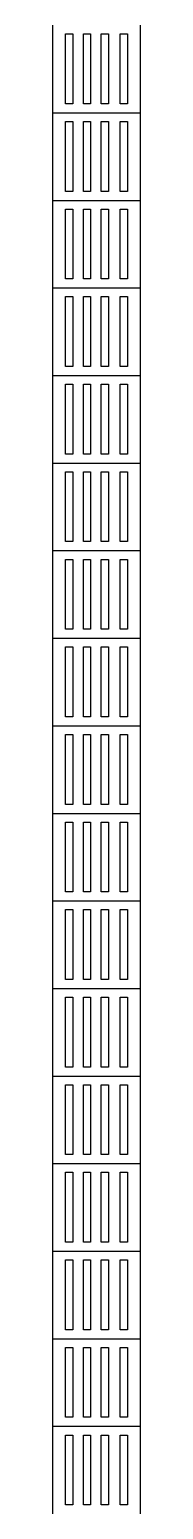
# Model space of a CAD drawing. Header units: metres. Extents: x 341 to 459, y 1341 to 1425.
# Drawn here: x 432.959 to 433.209, y 1412.775 to 1417 of the extents above; entities that cross this region are included whole.
import ezdxf

# ---------------------------------------------------------------- set-up
doc = ezdxf.new("R2010")
doc.units = ezdxf.units.M
doc.layers.add('Itens de detalhe', color=7, linetype='Continuous')
doc.layers.add('Notas de texto-1', color=7, linetype='Continuous')

# ---------------------------------------------------------------- blocks, each defined once
blk = doc.blocks.new('piso tatil')
at = {"layer": 'Itens de detalhe', "color": 252, "true_color": 0x939598}
for p, q in [((-78.855, 67.3781), (-78.855, 67.1281)), ((-78.855, 67.3781), (-78.855, 67.1281)), ((-78.8181, 67.1538), (-78.8181, 67.3533)), ((-78.8181, 67.3533), (-78.7976, 67.3533)), ((-78.7976, 67.3533), (-78.7976, 67.1538)), ((-78.7674, 67.1538), (-78.7674, 67.3533)), ((-78.7674, 67.3533), (-78.7469, 67.3533)), ((-78.7469, 67.3533), (-78.7469, 67.1538)), ((-78.7167, 67.1538), (-78.7167, 67.3533)), ((-78.7167, 67.3533), (-78.6962, 67.3533)), ((-78.6962, 67.3533), (-78.6962, 67.1538)), ((-78.6624, 67.1538), (-78.6624, 67.3533)), ((-78.6624, 67.3533), (-78.642, 67.3533)), ((-78.642, 67.3533), (-78.642, 67.1538)), ((-78.605, 67.1281), (-78.605, 67.3781)), ((-78.605, 67.1281), (-78.605, 67.3781)), ((-78.7976, 67.1538), (-78.8181, 67.1538)), ((-78.7469, 67.1538), (-78.7674, 67.1538)), ((-78.6962, 67.1538), (-78.7167, 67.1538)), ((-78.642, 67.1538), (-78.6624, 67.1538)), ((-78.855, 67.1281), (-78.855, 66.8781)), ((-78.855, 67.1281), (-78.855, 66.8781)), ((-78.855, 67.1281), (-78.605, 67.1281)), ((-78.855, 67.1281), (-78.605, 67.1281)), ((-78.8181, 66.9038), (-78.8181, 67.1033)), ((-78.8181, 67.1033), (-78.7976, 67.1033)), ((-78.7976, 67.1033), (-78.7976, 66.9038)), ((-78.7674, 66.9038), (-78.7674, 67.1033)), ((-78.7674, 67.1033), (-78.7469, 67.1033)), ((-78.7469, 67.1033), (-78.7469, 66.9038)), ((-78.7167, 66.9038), (-78.7167, 67.1033)), ((-78.7167, 67.1033), (-78.6962, 67.1033)), ((-78.6962, 67.1033), (-78.6962, 66.9038)), ((-78.6624, 66.9038), (-78.6624, 67.1033)), ((-78.6624, 67.1033), (-78.642, 67.1033)), ((-78.642, 67.1033), (-78.642, 66.9038)), ((-78.605, 66.8781), (-78.605, 67.1281)), ((-78.605, 66.8781), (-78.605, 67.1281)), ((-78.855, 66.8781), (-78.855, 66.6281)), ((-78.855, 66.8781), (-78.855, 66.6281)), ((-78.855, 66.8781), (-78.605, 66.8781)), ((-78.855, 66.8781), (-78.605, 66.8781)), ((-78.7976, 66.9038), (-78.8181, 66.9038)), ((-78.7469, 66.9038), (-78.7674, 66.9038)), ((-78.6962, 66.9038), (-78.7167, 66.9038)), ((-78.642, 66.9038), (-78.6624, 66.9038)), ((-78.605, 66.6281), (-78.605, 66.8781)), ((-78.605, 66.6281), (-78.605, 66.8781)), ((-78.8181, 66.6538), (-78.8181, 66.8533)), ((-78.8181, 66.8533), (-78.7976, 66.8533)), ((-78.7976, 66.8533), (-78.7976, 66.6538)), ((-78.7674, 66.6538), (-78.7674, 66.8533)), ((-78.7674, 66.8533), (-78.7469, 66.8533)), ((-78.7469, 66.8533), (-78.7469, 66.6538)), ((-78.7167, 66.6538), (-78.7167, 66.8533)), ((-78.7167, 66.8533), (-78.6962, 66.8533)), ((-78.6962, 66.8533), (-78.6962, 66.6538)), ((-78.6624, 66.6538), (-78.6624, 66.8533)), ((-78.6624, 66.8533), (-78.642, 66.8533)), ((-78.642, 66.8533), (-78.642, 66.6538)), ((-78.855, 66.6281), (-78.855, 66.3781)), ((-78.855, 66.6281), (-78.855, 66.3781)), ((-78.855, 66.6281), (-78.605, 66.6281)), ((-78.855, 66.6281), (-78.605, 66.6281)), ((-78.7976, 66.6538), (-78.8181, 66.6538)), ((-78.7469, 66.6538), (-78.7674, 66.6538)), ((-78.6962, 66.6538), (-78.7167, 66.6538)), ((-78.642, 66.6538), (-78.6624, 66.6538)), ((-78.605, 66.3781), (-78.605, 66.6281)), ((-78.605, 66.3781), (-78.605, 66.6281)), ((-78.8181, 66.4038), (-78.8181, 66.6033)), ((-78.8181, 66.6033), (-78.7976, 66.6033)), ((-78.7976, 66.6033), (-78.7976, 66.4038)), ((-78.7674, 66.4038), (-78.7674, 66.6033)), ((-78.7674, 66.6033), (-78.7469, 66.6033)), ((-78.7469, 66.6033), (-78.7469, 66.4038)), ((-78.7167, 66.4038), (-78.7167, 66.6033)), ((-78.7167, 66.6033), (-78.6962, 66.6033)), ((-78.6962, 66.6033), (-78.6962, 66.4038)), ((-78.6624, 66.4038), (-78.6624, 66.6033)), ((-78.6624, 66.6033), (-78.642, 66.6033)), ((-78.642, 66.6033), (-78.642, 66.4038)), ((-78.855, 66.3781), (-78.855, 66.1281)), ((-78.855, 66.3781), (-78.855, 66.1281)), ((-78.855, 66.3781), (-78.605, 66.3781)), ((-78.855, 66.3781), (-78.605, 66.3781)), ((-78.7976, 66.4038), (-78.8181, 66.4038)), ((-78.7469, 66.4038), (-78.7674, 66.4038)), ((-78.6962, 66.4038), (-78.7167, 66.4038)), ((-78.642, 66.4038), (-78.6624, 66.4038)), ((-78.605, 66.1281), (-78.605, 66.3781)), ((-78.605, 66.1281), (-78.605, 66.3781)), ((-78.8181, 66.1538), (-78.8181, 66.3533)), ((-78.8181, 66.3533), (-78.7976, 66.3533)), ((-78.7976, 66.3533), (-78.7976, 66.1538)), ((-78.7674, 66.1538), (-78.7674, 66.3533)), ((-78.7674, 66.3533), (-78.7469, 66.3533)), ((-78.7469, 66.3533), (-78.7469, 66.1538)), ((-78.7167, 66.1538), (-78.7167, 66.3533)), ((-78.7167, 66.3533), (-78.6962, 66.3533)), ((-78.6962, 66.3533), (-78.6962, 66.1538)), ((-78.6624, 66.1538), (-78.6624, 66.3533)), ((-78.6624, 66.3533), (-78.642, 66.3533)), ((-78.642, 66.3533), (-78.642, 66.1538)), ((-78.855, 66.1281), (-78.855, 65.8781)), ((-78.855, 66.1281), (-78.855, 65.8781)), ((-78.855, 66.1281), (-78.605, 66.1281)), ((-78.855, 66.1281), (-78.605, 66.1281)), ((-78.7976, 66.1538), (-78.8181, 66.1538)), ((-78.7469, 66.1538), (-78.7674, 66.1538)), ((-78.6962, 66.1538), (-78.7167, 66.1538)), ((-78.642, 66.1538), (-78.6624, 66.1538)), ((-78.605, 65.8781), (-78.605, 66.1281)), ((-78.605, 65.8781), (-78.605, 66.1281)), ((-78.8181, 65.9038), (-78.8181, 66.1033)), ((-78.8181, 66.1033), (-78.7976, 66.1033)), ((-78.7976, 66.1033), (-78.7976, 65.9038)), ((-78.7674, 65.9038), (-78.7674, 66.1033)), ((-78.7674, 66.1033), (-78.7469, 66.1033)), ((-78.7469, 66.1033), (-78.7469, 65.9038)), ((-78.7167, 65.9038), (-78.7167, 66.1033)), ((-78.7167, 66.1033), (-78.6962, 66.1033)), ((-78.6962, 66.1033), (-78.6962, 65.9038)), ((-78.6624, 65.9038), (-78.6624, 66.1033)), ((-78.6624, 66.1033), (-78.642, 66.1033)), ((-78.642, 66.1033), (-78.642, 65.9038)), ((-78.855, 65.8781), (-78.855, 65.6281)), ((-78.855, 65.8781), (-78.855, 65.6281)), ((-78.855, 65.8781), (-78.605, 65.8781)), ((-78.855, 65.8781), (-78.605, 65.8781)), ((-78.7976, 65.9038), (-78.8181, 65.9038)), ((-78.7469, 65.9038), (-78.7674, 65.9038)), ((-78.6962, 65.9038), (-78.7167, 65.9038)), ((-78.642, 65.9038), (-78.6624, 65.9038)), ((-78.605, 65.6281), (-78.605, 65.8781)), ((-78.605, 65.6281), (-78.605, 65.8781)), ((-78.8181, 65.6538), (-78.8181, 65.8533)), ((-78.8181, 65.8533), (-78.7976, 65.8533)), ((-78.7976, 65.8533), (-78.7976, 65.6538)), ((-78.7674, 65.6538), (-78.7674, 65.8533)), ((-78.7674, 65.8533), (-78.7469, 65.8533)), ((-78.7469, 65.8533), (-78.7469, 65.6538)), ((-78.7167, 65.6538), (-78.7167, 65.8533)), ((-78.7167, 65.8533), (-78.6962, 65.8533)), ((-78.6962, 65.8533), (-78.6962, 65.6538)), ((-78.6624, 65.6538), (-78.6624, 65.8533)), ((-78.6624, 65.8533), (-78.642, 65.8533)), ((-78.642, 65.8533), (-78.642, 65.6538)), ((-78.7976, 65.6538), (-78.8181, 65.6538)), ((-78.7469, 65.6538), (-78.7674, 65.6538)), ((-78.6962, 65.6538), (-78.7167, 65.6538)), ((-78.642, 65.6538), (-78.6624, 65.6538)), ((-78.855, 65.6281), (-78.855, 65.3781)), ((-78.855, 65.6281), (-78.855, 65.3781)), ((-78.855, 65.6281), (-78.605, 65.6281)), ((-78.855, 65.6281), (-78.605, 65.6281)), ((-78.605, 65.3781), (-78.605, 65.6281)), ((-78.605, 65.3781), (-78.605, 65.6281)), ((-78.8181, 65.4038), (-78.8181, 65.6033)), ((-78.8181, 65.6033), (-78.7976, 65.6033)), ((-78.7976, 65.6033), (-78.7976, 65.4038)), ((-78.7674, 65.4038), (-78.7674, 65.6033)), ((-78.7674, 65.6033), (-78.7469, 65.6033)), ((-78.7469, 65.6033), (-78.7469, 65.4038)), ((-78.7167, 65.4038), (-78.7167, 65.6033)), ((-78.7167, 65.6033), (-78.6962, 65.6033)), ((-78.6962, 65.6033), (-78.6962, 65.4038)), ((-78.6624, 65.4038), (-78.6624, 65.6033)), ((-78.6624, 65.6033), (-78.642, 65.6033)), ((-78.642, 65.6033), (-78.642, 65.4038)), ((-78.7976, 65.4038), (-78.8181, 65.4038)), ((-78.7469, 65.4038), (-78.7674, 65.4038)), ((-78.6962, 65.4038), (-78.7167, 65.4038)), ((-78.642, 65.4038), (-78.6624, 65.4038)), ((-78.855, 65.3781), (-78.855, 65.1281)), ((-78.855, 65.3781), (-78.855, 65.1281)), ((-78.855, 65.3781), (-78.605, 65.3781)), ((-78.855, 65.3781), (-78.605, 65.3781)), ((-78.605, 65.1281), (-78.605, 65.3781)), ((-78.605, 65.1281), (-78.605, 65.3781)), ((-78.8181, 65.1538), (-78.8181, 65.3533)), ((-78.8181, 65.3533), (-78.7976, 65.3533)), ((-78.7976, 65.3533), (-78.7976, 65.1538)), ((-78.7674, 65.1538), (-78.7674, 65.3533)), ((-78.7674, 65.3533), (-78.7469, 65.3533)), ((-78.7469, 65.3533), (-78.7469, 65.1538)), ((-78.7167, 65.1538), (-78.7167, 65.3533)), ((-78.7167, 65.3533), (-78.6962, 65.3533)), ((-78.6962, 65.3533), (-78.6962, 65.1538)), ((-78.6624, 65.1538), (-78.6624, 65.3533)), ((-78.6624, 65.3533), (-78.642, 65.3533)), ((-78.642, 65.3533), (-78.642, 65.1538)), ((-78.7976, 65.1538), (-78.8181, 65.1538)), ((-78.7469, 65.1538), (-78.7674, 65.1538)), ((-78.6962, 65.1538), (-78.7167, 65.1538)), ((-78.642, 65.1538), (-78.6624, 65.1538)), ((-78.855, 65.1281), (-78.855, 64.8781)), ((-78.855, 65.1281), (-78.855, 64.8781)), ((-78.855, 65.1281), (-78.605, 65.1281)), ((-78.855, 65.1281), (-78.605, 65.1281)), ((-78.605, 64.8781), (-78.605, 65.1281)), ((-78.605, 64.8781), (-78.605, 65.1281)), ((-78.8181, 64.9038), (-78.8181, 65.1033)), ((-78.8181, 65.1033), (-78.7976, 65.1033)), ((-78.7976, 65.1033), (-78.7976, 64.9038)), ((-78.7674, 64.9038), (-78.7674, 65.1033)), ((-78.7674, 65.1033), (-78.7469, 65.1033)), ((-78.7469, 65.1033), (-78.7469, 64.9038)), ((-78.7167, 64.9038), (-78.7167, 65.1033)), ((-78.7167, 65.1033), (-78.6962, 65.1033)), ((-78.6962, 65.1033), (-78.6962, 64.9038)), ((-78.6624, 64.9038), (-78.6624, 65.1033)), ((-78.6624, 65.1033), (-78.642, 65.1033)), ((-78.642, 65.1033), (-78.642, 64.9038)), ((-78.7976, 64.9038), (-78.8181, 64.9038)), ((-78.7469, 64.9038), (-78.7674, 64.9038)), ((-78.6962, 64.9038), (-78.7167, 64.9038)), ((-78.642, 64.9038), (-78.6624, 64.9038)), ((-78.855, 64.8781), (-78.855, 64.6281)), ((-78.855, 64.8781), (-78.855, 64.6281)), ((-78.855, 64.8781), (-78.605, 64.8781)), ((-78.855, 64.8781), (-78.605, 64.8781)), ((-78.8181, 64.6538), (-78.8181, 64.8533)), ((-78.8181, 64.8533), (-78.7976, 64.8533)), ((-78.7976, 64.8533), (-78.7976, 64.6538)), ((-78.7674, 64.6538), (-78.7674, 64.8533)), ((-78.7674, 64.8533), (-78.7469, 64.8533)), ((-78.7469, 64.8533), (-78.7469, 64.6538)), ((-78.7167, 64.6538), (-78.7167, 64.8533)), ((-78.7167, 64.8533), (-78.6962, 64.8533)), ((-78.6962, 64.8533), (-78.6962, 64.6538)), ((-78.6624, 64.6538), (-78.6624, 64.8533)), ((-78.6624, 64.8533), (-78.642, 64.8533)), ((-78.642, 64.8533), (-78.642, 64.6538)), ((-78.605, 64.6281), (-78.605, 64.8781)), ((-78.605, 64.6281), (-78.605, 64.8781)), ((-78.7976, 64.6538), (-78.8181, 64.6538)), ((-78.7469, 64.6538), (-78.7674, 64.6538)), ((-78.6962, 64.6538), (-78.7167, 64.6538)), ((-78.642, 64.6538), (-78.6624, 64.6538)), ((-78.855, 64.6281), (-78.855, 64.3781)), ((-78.855, 64.6281), (-78.855, 64.3781)), ((-78.855, 64.6281), (-78.605, 64.6281)), ((-78.855, 64.6281), (-78.605, 64.6281)), ((-78.8181, 64.4038), (-78.8181, 64.6033)), ((-78.8181, 64.6033), (-78.7976, 64.6033)), ((-78.7976, 64.6033), (-78.7976, 64.4038)), ((-78.7674, 64.4038), (-78.7674, 64.6033)), ((-78.7674, 64.6033), (-78.7469, 64.6033)), ((-78.7469, 64.6033), (-78.7469, 64.4038)), ((-78.7167, 64.4038), (-78.7167, 64.6033)), ((-78.7167, 64.6033), (-78.6962, 64.6033)), ((-78.6962, 64.6033), (-78.6962, 64.4038)), ((-78.6624, 64.4038), (-78.6624, 64.6033)), ((-78.6624, 64.6033), (-78.642, 64.6033)), ((-78.642, 64.6033), (-78.642, 64.4038)), ((-78.605, 64.3781), (-78.605, 64.6281)), ((-78.605, 64.3781), (-78.605, 64.6281)), ((-78.7976, 64.4038), (-78.8181, 64.4038)), ((-78.7469, 64.4038), (-78.7674, 64.4038)), ((-78.6962, 64.4038), (-78.7167, 64.4038)), ((-78.642, 64.4038), (-78.6624, 64.4038)), ((-78.855, 64.3781), (-78.855, 64.1281)), ((-78.855, 64.3781), (-78.855, 64.1281)), ((-78.855, 64.3781), (-78.605, 64.3781)), ((-78.855, 64.3781), (-78.605, 64.3781)), ((-78.8181, 64.1538), (-78.8181, 64.3533)), ((-78.8181, 64.3533), (-78.7976, 64.3533)), ((-78.7976, 64.3533), (-78.7976, 64.1538)), ((-78.7674, 64.1538), (-78.7674, 64.3533)), ((-78.7674, 64.3533), (-78.7469, 64.3533)), ((-78.7469, 64.3533), (-78.7469, 64.1538)), ((-78.7167, 64.1538), (-78.7167, 64.3533)), ((-78.7167, 64.3533), (-78.6962, 64.3533)), ((-78.6962, 64.3533), (-78.6962, 64.1538)), ((-78.6624, 64.1538), (-78.6624, 64.3533)), ((-78.6624, 64.3533), (-78.642, 64.3533)), ((-78.642, 64.3533), (-78.642, 64.1538)), ((-78.605, 64.1281), (-78.605, 64.3781)), ((-78.605, 64.1281), (-78.605, 64.3781)), ((-78.7976, 64.1538), (-78.8181, 64.1538)), ((-78.7469, 64.1538), (-78.7674, 64.1538)), ((-78.6962, 64.1538), (-78.7167, 64.1538)), ((-78.642, 64.1538), (-78.6624, 64.1538)), ((-78.855, 64.1281), (-78.855, 63.8781)), ((-78.855, 64.1281), (-78.855, 63.8781)), ((-78.855, 64.1281), (-78.605, 64.1281)), ((-78.855, 64.1281), (-78.605, 64.1281)), ((-78.8181, 63.9038), (-78.8181, 64.1033)), ((-78.8181, 64.1033), (-78.7976, 64.1033)), ((-78.7976, 64.1033), (-78.7976, 63.9038)), ((-78.7674, 63.9038), (-78.7674, 64.1033)), ((-78.7674, 64.1033), (-78.7469, 64.1033)), ((-78.7469, 64.1033), (-78.7469, 63.9038)), ((-78.7167, 63.9038), (-78.7167, 64.1033)), ((-78.7167, 64.1033), (-78.6962, 64.1033)), ((-78.6962, 64.1033), (-78.6962, 63.9038)), ((-78.6624, 63.9038), (-78.6624, 64.1033)), ((-78.6624, 64.1033), (-78.642, 64.1033)), ((-78.642, 64.1033), (-78.642, 63.9038)), ((-78.605, 63.8781), (-78.605, 64.1281)), ((-78.605, 63.8781), (-78.605, 64.1281)), ((-78.7976, 63.9038), (-78.8181, 63.9038)), ((-78.7469, 63.9038), (-78.7674, 63.9038)), ((-78.6962, 63.9038), (-78.7167, 63.9038)), ((-78.642, 63.9038), (-78.6624, 63.9038)), ((-78.855, 63.8781), (-78.855, 63.6281)), ((-78.855, 63.8781), (-78.855, 63.6281)), ((-78.855, 63.8781), (-78.605, 63.8781)), ((-78.855, 63.8781), (-78.605, 63.8781)), ((-78.8181, 63.6538), (-78.8181, 63.8533)), ((-78.8181, 63.8533), (-78.7976, 63.8533)), ((-78.7976, 63.8533), (-78.7976, 63.6538)), ((-78.7674, 63.6538), (-78.7674, 63.8533)), ((-78.7674, 63.8533), (-78.7469, 63.8533)), ((-78.7469, 63.8533), (-78.7469, 63.6538)), ((-78.7167, 63.6538), (-78.7167, 63.8533)), ((-78.7167, 63.8533), (-78.6962, 63.8533)), ((-78.6962, 63.8533), (-78.6962, 63.6538)), ((-78.6624, 63.6538), (-78.6624, 63.8533)), ((-78.6624, 63.8533), (-78.642, 63.8533)), ((-78.642, 63.8533), (-78.642, 63.6538)), ((-78.605, 63.6281), (-78.605, 63.8781)), ((-78.605, 63.6281), (-78.605, 63.8781)), ((-78.855, 63.6281), (-78.855, 63.3781)), ((-78.855, 63.6281), (-78.855, 63.3781)), ((-78.855, 63.6281), (-78.605, 63.6281)), ((-78.855, 63.6281), (-78.605, 63.6281)), ((-78.7976, 63.6538), (-78.8181, 63.6538)), ((-78.7469, 63.6538), (-78.7674, 63.6538)), ((-78.6962, 63.6538), (-78.7167, 63.6538)), ((-78.642, 63.6538), (-78.6624, 63.6538)), ((-78.605, 63.3781), (-78.605, 63.6281)), ((-78.605, 63.3781), (-78.605, 63.6281)), ((-78.8181, 63.4038), (-78.8181, 63.6033)), ((-78.8181, 63.6033), (-78.7976, 63.6033)), ((-78.7976, 63.6033), (-78.7976, 63.4038)), ((-78.7674, 63.4038), (-78.7674, 63.6033)), ((-78.7674, 63.6033), (-78.7469, 63.6033)), ((-78.7469, 63.6033), (-78.7469, 63.4038)), ((-78.7167, 63.4038), (-78.7167, 63.6033)), ((-78.7167, 63.6033), (-78.6962, 63.6033)), ((-78.6962, 63.6033), (-78.6962, 63.4038)), ((-78.6624, 63.4038), (-78.6624, 63.6033)), ((-78.6624, 63.6033), (-78.642, 63.6033)), ((-78.642, 63.6033), (-78.642, 63.4038)), ((-78.855, 63.3781), (-78.855, 63.1281)), ((-78.855, 63.3781), (-78.855, 63.1281)), ((-78.855, 63.3781), (-78.605, 63.3781)), ((-78.855, 63.3781), (-78.605, 63.3781)), ((-78.7976, 63.4038), (-78.8181, 63.4038)), ((-78.7469, 63.4038), (-78.7674, 63.4038)), ((-78.6962, 63.4038), (-78.7167, 63.4038)), ((-78.642, 63.4038), (-78.6624, 63.4038)), ((-78.605, 63.1281), (-78.605, 63.3781)), ((-78.605, 63.1281), (-78.605, 63.3781)), ((-78.8181, 63.1538), (-78.8181, 63.3533)), ((-78.8181, 63.3533), (-78.7976, 63.3533)), ((-78.7976, 63.3533), (-78.7976, 63.1538)), ((-78.7674, 63.1538), (-78.7674, 63.3533)), ((-78.7674, 63.3533), (-78.7469, 63.3533)), ((-78.7469, 63.3533), (-78.7469, 63.1538)), ((-78.7167, 63.1538), (-78.7167, 63.3533)), ((-78.7167, 63.3533), (-78.6962, 63.3533)), ((-78.6962, 63.3533), (-78.6962, 63.1538)), ((-78.6624, 63.1538), (-78.6624, 63.3533)), ((-78.6624, 63.3533), (-78.642, 63.3533)), ((-78.642, 63.3533), (-78.642, 63.1538)), ((-78.7976, 63.1538), (-78.8181, 63.1538)), ((-78.7469, 63.1538), (-78.7674, 63.1538)), ((-78.6962, 63.1538), (-78.7167, 63.1538)), ((-78.642, 63.1538), (-78.6624, 63.1538))]:
    blk.add_line(p, q, dxfattribs=at)

msp = doc.modelspace()

# ---------------------------------------------------------------- block references
at = {"layer": 'Notas de texto-1', "color": 252, "true_color": 0x939598}
msp.add_blockref('piso tatil', (511.8138, 1349.634), dxfattribs=at)

doc.saveas('drawing.dxf')
